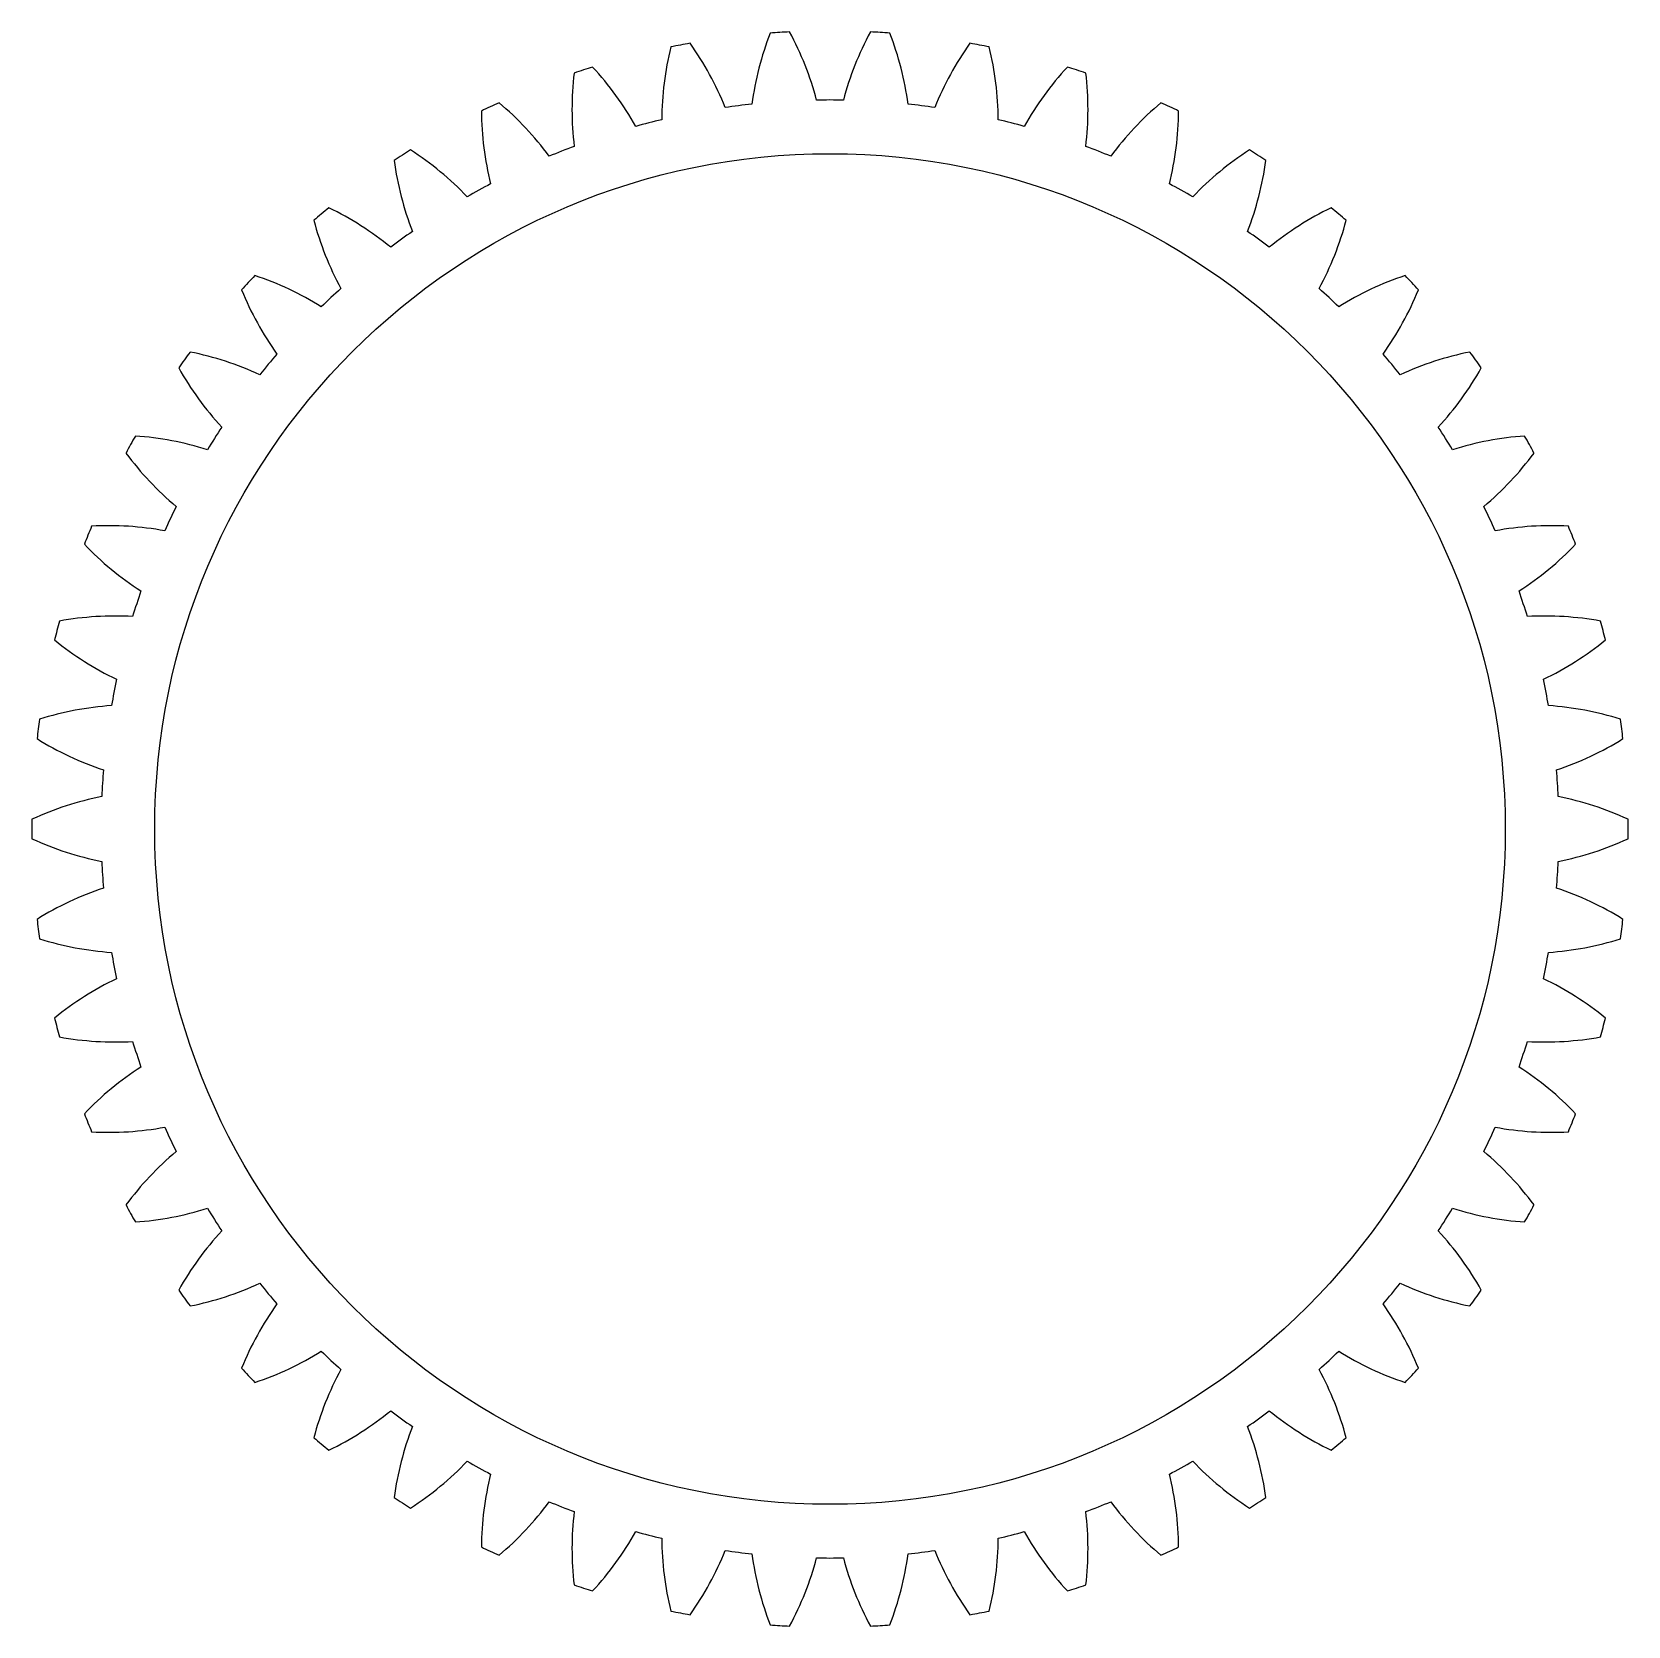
# Model space of a CAD drawing. Header units: millimetres. Extents: x -26 to 26, y -26 to 26.
import ezdxf

# ---------------------------------------------------------------- set-up
doc = ezdxf.new("R2010")
doc.units = ezdxf.units.MM

msp = doc.modelspace()

# ---------------------------------------------------------------- linework, layer by layer
at = {"color": 7, "linetype": 'Continuous', "lineweight": 25}
msp.add_circle((0, 0), 22, dxfattribs=at)
for centre, radius, start, end in [((0, 0), 26, 100.1013, 101.4987), ((-12.688, 19.771), 10, 21.9104, 35.6312), ((7.372, 22.306), 10, 158.7688, 172.4896), ((0, 0), 26, 92.9013, 94.2987), ((-10.11, 21.206), 10, 14.7104, 28.4312), ((10.11, 21.206), 10, 151.5688, 165.2896), ((0, 0), 26, 85.7013, 87.0987), ((-7.372, 22.306), 10, 7.5104, 21.2312), ((12.688, 19.771), 10, 144.3688, 158.0896), ((0, 0), 26, 78.5013, 79.8987), ((4.519, 23.054), 10, 165.9688, 179.6896), ((-4.519, 23.054), 10, 0.3104, 14.0312), ((1.594, 23.438), 10, 173.1688, 186.8896), ((0, 0), 26, 107.3013, 108.6987), ((-15.066, 18.025), 10, 29.1104, 42.8312), ((15.066, 18.025), 10, 137.1688, 150.8896), ((0, 0), 26, 71.3013, 72.6987), ((-1.594, 23.438), 10, 353.1104, 6.8312), ((0, 0), 26, 114.5013, 115.8987), ((-17.206, 15.995), 10, 36.3104, 50.0312), ((0, 0), 23.749, 96.1441, 98.2559), ((0, 0), 23.749, 88.9441, 91.0559), ((0, 0), 23.749, 81.7441, 83.8559), ((17.206, 15.995), 10, 129.9688, 143.6896), ((0, 0), 26, 64.1013, 65.4987), ((-1.357, 23.453), 10, 180.3688, 194.0896), ((0, 0), 23.749, 103.3441, 105.4559), ((0, 0), 23.749, 74.5441, 76.6559), ((1.357, 23.453), 10, 345.9104, 359.6312), ((0, 0), 26, 121.7013, 123.0987), ((-19.075, 13.712), 10, 43.5104, 57.2312), ((0, 0), 23.749, 110.5441, 112.6559), ((0, 0), 23.749, 67.3441, 69.4559), ((19.075, 13.712), 10, 122.7688, 136.4896), ((0, 0), 26, 56.9013, 58.2987), ((-4.285, 23.098), 10, 187.5688, 201.2896), ((4.285, 23.098), 10, 338.7104, 352.4312), ((0, 0), 23.749, 117.7441, 119.8559), ((0, 0), 23.749, 60.1441, 62.2559), ((0, 0), 26, 128.9013, 130.2987), ((-7.146, 22.379), 10, 194.7688, 208.4896), ((-20.643, 11.213), 10, 50.7104, 64.4312), ((20.643, 11.213), 10, 115.5688, 129.2896), ((7.146, 22.379), 10, 331.5104, 345.2312), ((0, 0), 26, 49.7013, 51.0987), ((0, 0), 23.749, 124.9441, 127.0559), ((0, 0), 23.749, 52.9441, 55.0559), ((0, 0), 26, 136.1013, 137.4987), ((-21.886, 8.538), 10, 57.9104, 71.6312), ((21.886, 8.538), 10, 108.3688, 122.0896), ((0, 0), 26, 42.5013, 43.8987), ((-9.895, 21.307), 10, 201.9688, 215.6896), ((0, 0), 23.749, 132.1441, 134.2559), ((0, 0), 23.749, 45.7441, 47.8559), ((9.895, 21.307), 10, 324.3104, 338.0312), ((0, 0), 26, 143.3013, 144.6987), ((-22.784, 5.727), 10, 65.1104, 78.8312), ((0, 0), 23.749, 139.3441, 141.4559), ((0, 0), 23.749, 38.5441, 40.6559), ((22.784, 5.727), 10, 101.1688, 114.8896), ((0, 0), 26, 35.3013, 36.6987), ((-12.487, 19.899), 10, 209.1688, 222.8896), ((12.487, 19.899), 10, 317.1104, 330.8312), ((0, 0), 23.749, 146.5441, 148.6559), ((0, 0), 23.749, 31.3441, 33.4559), ((0, 0), 26, 150.5013, 151.8987), ((-23.322, 2.826), 10, 72.3104, 86.0312), ((23.322, 2.826), 10, 93.9688, 107.6896), ((0, 0), 26, 28.1013, 29.4987), ((-14.883, 18.177), 10, 216.3688, 230.0896), ((14.883, 18.177), 10, 309.9104, 323.6312), ((0, 0), 23.749, 153.7441, 155.8559), ((0, 0), 23.749, 24.1441, 26.2559), ((-23.492, -0.119), 10, 79.5104, 93.2312), ((23.492, -0.119), 10, 86.7688, 100.4896), ((0, 0), 26, 157.7013, 159.0987), ((0, 0), 26, 20.9013, 22.2987), ((-17.044, 16.168), 10, 223.5688, 237.2896), ((17.044, 16.168), 10, 302.7104, 316.4312), ((0, 0), 23.749, 160.9441, 163.0559), ((0, 0), 23.749, 16.9441, 19.0559), ((0, 0), 26, 164.9013, 166.2987), ((-23.292, -3.062), 10, 86.7104, 100.4312), ((23.292, -3.062), 10, 79.5688, 93.2896), ((0, 0), 26, 13.7013, 15.0987), ((-18.936, 13.904), 10, 230.7688, 244.4896), ((18.936, 13.904), 10, 295.5104, 309.2312), ((0, 0), 23.749, 168.1441, 170.2559), ((0, 0), 23.749, 9.7441, 11.8559), ((-22.724, -5.957), 10, 93.9104, 107.6312), ((22.724, -5.957), 10, 72.3688, 86.0896), ((0, 0), 26, 172.1013, 173.4987), ((0, 0), 26, 6.5013, 7.8987), ((-20.529, 11.421), 10, 237.9688, 251.6896), ((20.529, 11.421), 10, 288.3104, 302.0312), ((0, 0), 23.749, 175.3441, 177.4559), ((0, 0), 23.749, 2.5441, 4.6559), ((-21.799, -8.758), 10, 101.1104, 114.8312), ((21.799, -8.758), 10, 65.1688, 78.8896), ((0, 0), 26, 179.3013, 180.6987), ((0, 0), 26, 359.3013, 0.6987), ((-21.799, 8.758), 10, 245.1688, 258.8896), ((21.799, 8.758), 10, 281.1104, 294.8312), ((0, 0), 23.749, 182.5441, 184.6559), ((0, 0), 23.749, 355.3441, 357.4559), ((-20.529, -11.421), 10, 108.3104, 122.0312), ((20.529, -11.421), 10, 57.9688, 71.6896), ((0, 0), 26, 186.5013, 187.8987), ((0, 0), 26, 352.1013, 353.4987), ((-22.724, 5.957), 10, 252.3688, 266.0896), ((22.724, 5.957), 10, 273.9104, 287.6312), ((0, 0), 23.749, 189.7441, 191.8559), ((0, 0), 23.749, 348.1441, 350.2559), ((-18.936, -13.904), 10, 115.5104, 129.2312), ((18.936, -13.904), 10, 50.7688, 64.4896), ((0, 0), 26, 193.7013, 195.0987), ((0, 0), 26, 344.9013, 346.2987), ((-23.292, 3.062), 10, 259.5688, 273.2896), ((0, 0), 23.749, 196.9441, 199.0559), ((0, 0), 23.749, 340.9441, 343.0559), ((23.292, 3.062), 10, 266.7104, 280.4312), ((-17.044, -16.168), 10, 122.7104, 136.4312), ((17.044, -16.168), 10, 43.5688, 57.2896), ((0, 0), 26, 200.9013, 202.2987), ((0, 0), 26, 337.7013, 339.0987), ((-23.492, 0.119), 10, 266.7688, 280.4896), ((0, 0), 23.749, 204.1441, 206.2559), ((0, 0), 23.749, 333.7441, 335.8559), ((23.492, 0.119), 10, 259.5104, 273.2312), ((-14.883, -18.177), 10, 129.9104, 143.6312), ((14.883, -18.177), 10, 36.3688, 50.0896), ((0, 0), 26, 208.1013, 209.4987), ((-23.322, -2.826), 10, 273.9688, 287.6896), ((0, 0), 23.749, 211.3441, 213.4559), ((0, 0), 23.749, 326.5441, 328.6559), ((23.322, -2.826), 10, 252.3104, 266.0312), ((0, 0), 26, 330.5013, 331.8987), ((-12.487, -19.899), 10, 137.1104, 150.8312), ((12.487, -19.899), 10, 29.1688, 42.8896), ((0, 0), 26, 215.3013, 216.6987), ((-22.784, -5.727), 10, 281.1688, 294.8896), ((0, 0), 23.749, 218.5441, 220.6559), ((0, 0), 23.749, 319.3441, 321.4559), ((22.784, -5.727), 10, 245.1104, 258.8312), ((0, 0), 26, 323.3013, 324.6987), ((-9.895, -21.307), 10, 144.3104, 158.0312), ((9.895, -21.307), 10, 21.9688, 35.6896), ((-21.886, -8.538), 10, 288.3688, 302.0896), ((0, 0), 23.749, 225.7441, 227.8559), ((0, 0), 23.749, 312.1441, 314.2559), ((21.886, -8.538), 10, 237.9104, 251.6312), ((0, 0), 26, 222.5013, 223.8987), ((-7.146, -22.379), 10, 151.5104, 165.2312), ((7.146, -22.379), 10, 14.7688, 28.4896), ((0, 0), 26, 316.1013, 317.4987), ((-20.643, -11.213), 10, 295.5688, 309.2896), ((0, 0), 23.749, 232.9441, 235.0559), ((0, 0), 23.749, 304.9441, 307.0559), ((20.643, -11.213), 10, 230.7104, 244.4312), ((-4.285, -23.098), 10, 158.7104, 172.4312), ((4.285, -23.098), 10, 7.5688, 21.2896), ((0, 0), 26, 229.7013, 231.0987), ((0, 0), 26, 308.9013, 310.2987), ((-19.075, -13.712), 10, 302.7688, 316.4896), ((0, 0), 23.749, 240.1441, 242.2559), ((0, 0), 23.749, 297.7441, 299.8559), ((19.075, -13.712), 10, 223.5104, 237.2312), ((-1.357, -23.453), 10, 165.9104, 179.6312), ((1.357, -23.453), 10, 0.3688, 14.0896), ((0, 0), 26, 236.9013, 238.2987), ((0, 0), 26, 301.7013, 303.0987), ((-17.206, -15.995), 10, 309.9688, 323.6896), ((0, 0), 23.749, 247.3441, 249.4559), ((1.594, -23.438), 10, 173.1104, 186.8312), ((0, 0), 23.749, 290.5441, 292.6559), ((-1.594, -23.438), 10, 353.1688, 6.8896), ((17.206, -15.995), 10, 216.3104, 230.0312), ((0, 0), 26, 244.1013, 245.4987), ((-15.066, -18.025), 10, 317.1688, 330.8896), ((0, 0), 23.749, 254.5441, 256.6559), ((4.519, -23.054), 10, 180.3104, 194.0312), ((-4.519, -23.054), 10, 345.9688, 359.6896), ((0, 0), 23.749, 283.3441, 285.4559), ((15.066, -18.025), 10, 209.1104, 222.8312), ((0, 0), 26, 294.5013, 295.8987), ((-12.688, -19.771), 10, 324.3688, 338.0896), ((0, 0), 23.749, 261.7441, 263.8559), ((7.372, -22.306), 10, 187.5104, 201.2312), ((-10.11, -21.206), 10, 331.5688, 345.2896), ((0, 0), 23.749, 268.9441, 271.0559), ((10.11, -21.206), 10, 194.7104, 208.4312), ((-7.372, -22.306), 10, 338.7688, 352.4896), ((0, 0), 23.749, 276.1441, 278.2559), ((12.688, -19.771), 10, 201.9104, 215.6312), ((0, 0), 26, 251.3013, 252.6987), ((0, 0), 26, 287.3013, 288.6987), ((0, 0), 26, 258.5013, 259.8987), ((0, 0), 26, 280.1013, 281.4987), ((0, 0), 26, 265.7013, 267.0987), ((0, 0), 26, 272.9013, 274.2987)]:
    msp.add_arc(centre, radius, start, end, dxfattribs=at)

doc.saveas('drawing.dxf')
